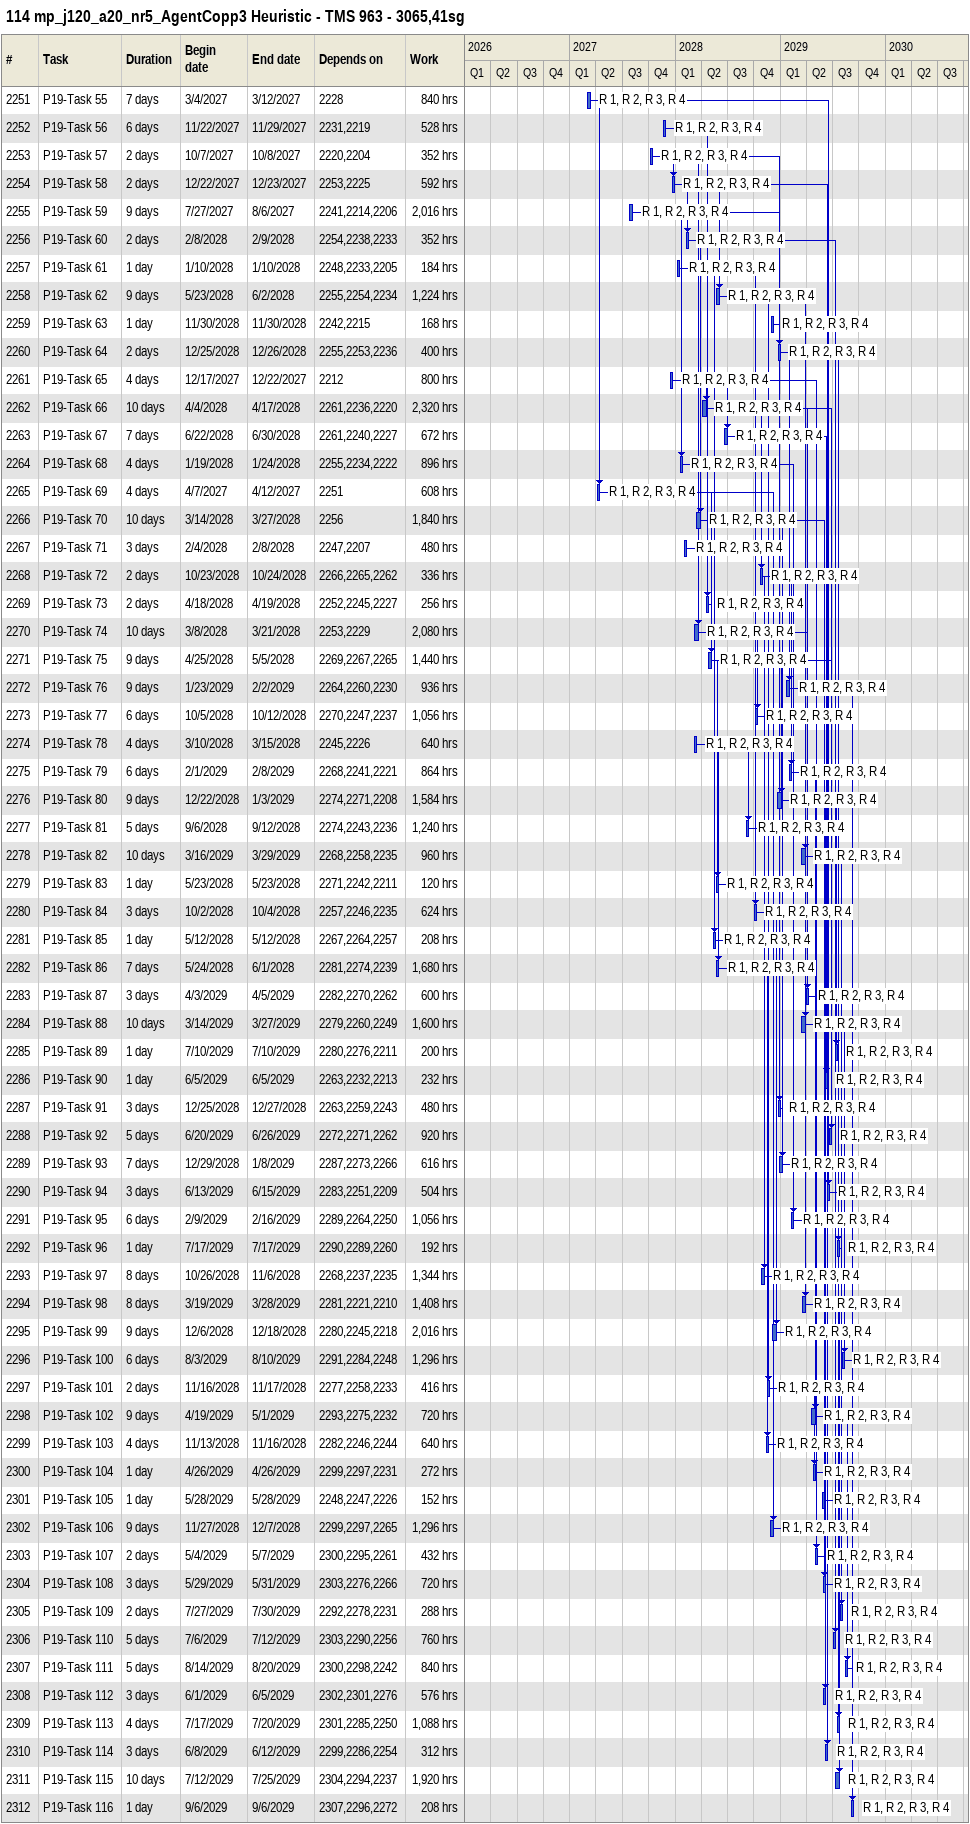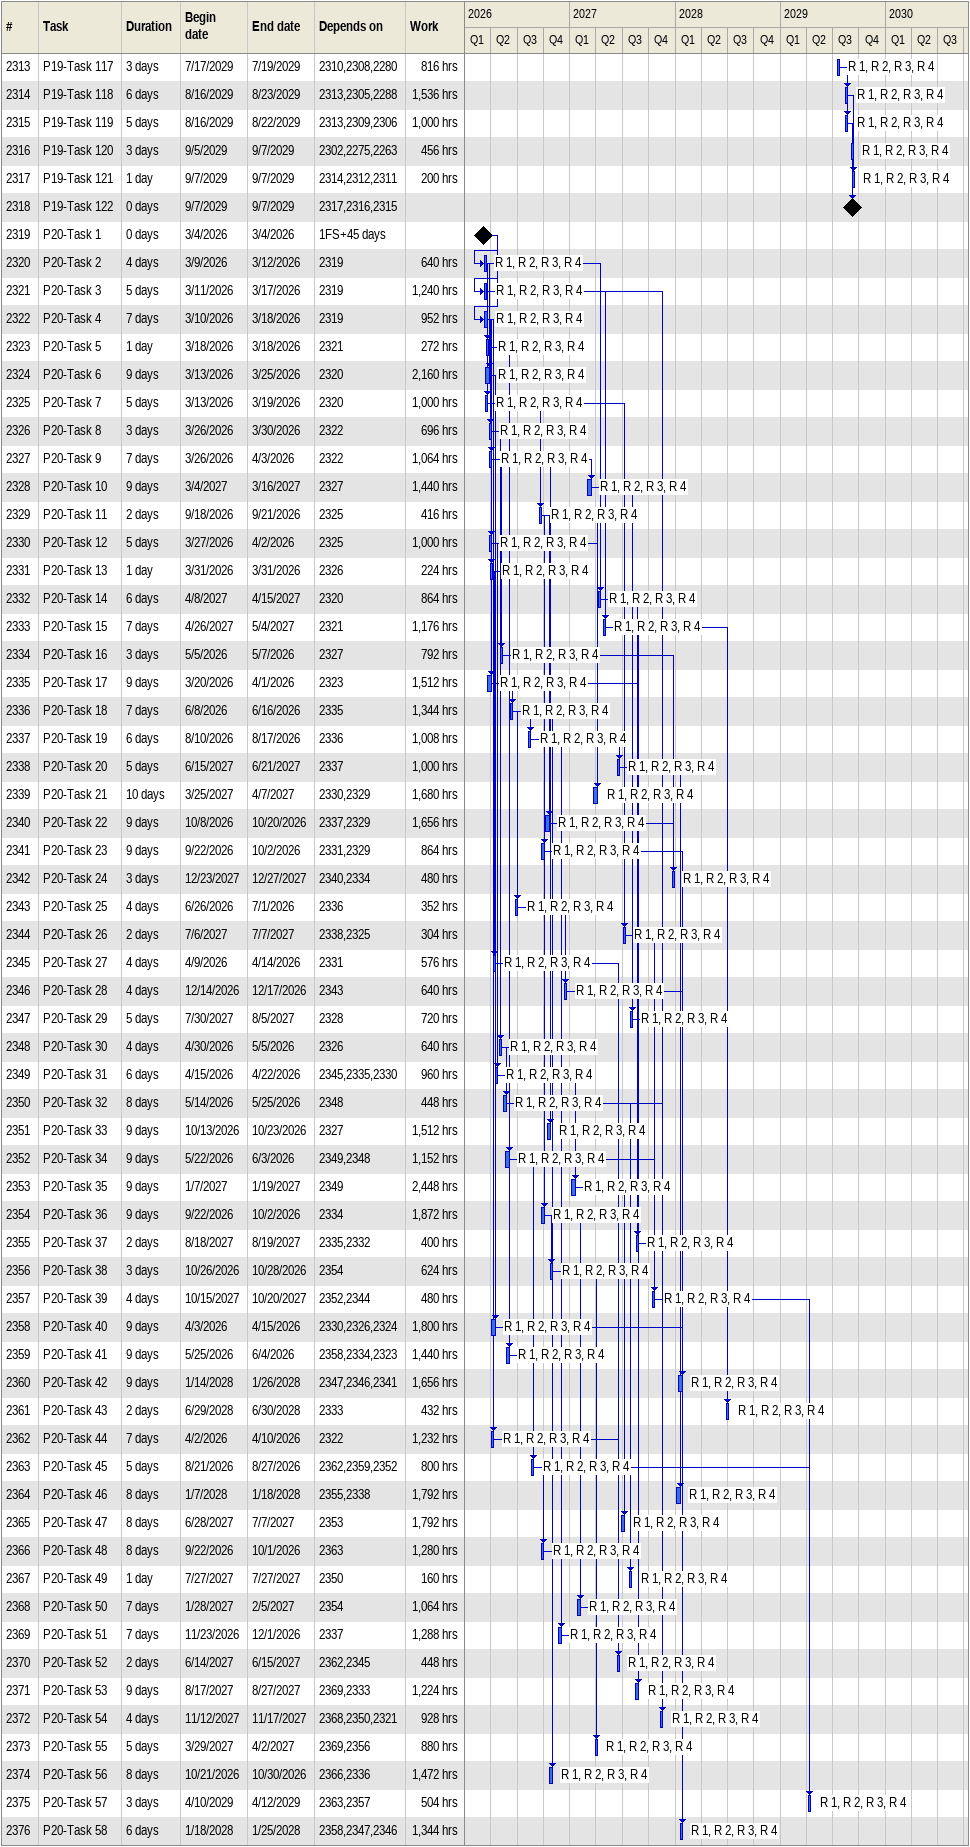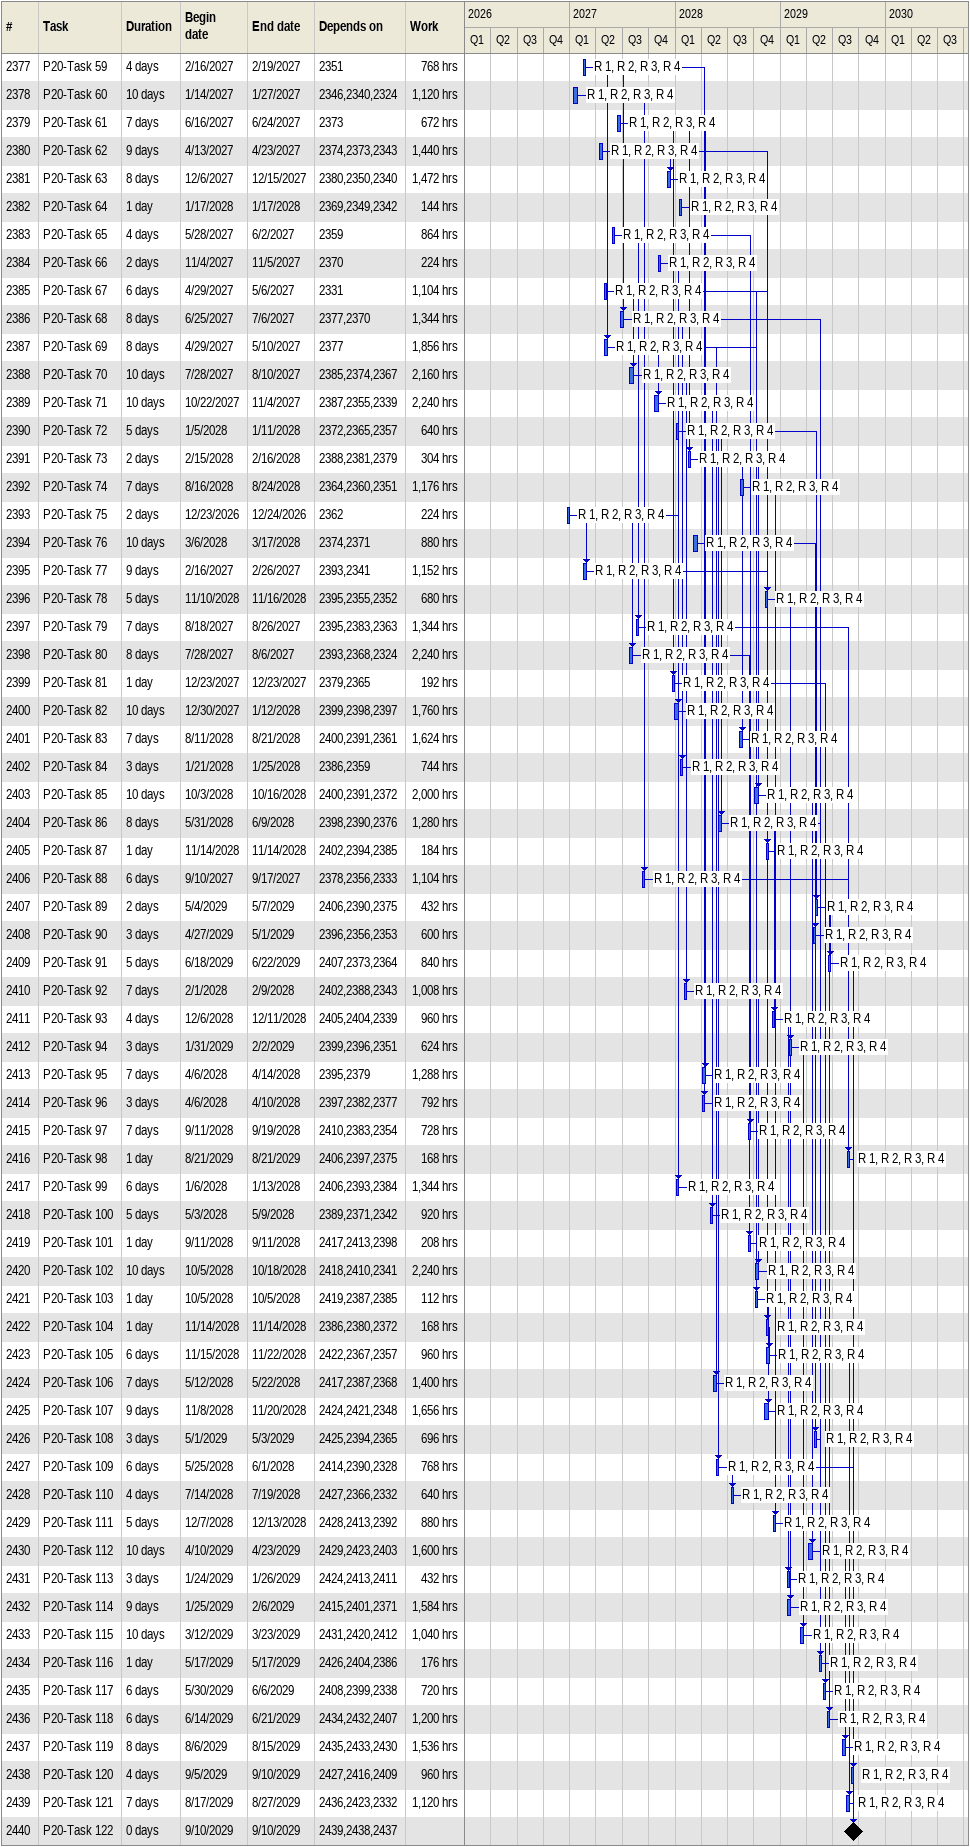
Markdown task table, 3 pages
114 mp_j120_a20_nr5_AgentCopp3 Heuristic - TMS 963 - 3065,41sg

| ID | Task | Duration | Start | Finish | Predecessors | Resources | Work (h) |
|---|---|---|---|---|---|---|---|
| 2251 | P19-Task 55 | 7d | 2027-03-04 | 2027-03-12 | 2228 | R 1, R 2, R 3, R 4 | 840 |
| 2252 | P19-Task 56 | 6d | 2027-11-22 | 2027-11-29 | 2231, 2219 | R 1, R 2, R 3, R 4 | 528 |
| 2253 | P19-Task 57 | 2d | 2027-10-07 | 2027-10-08 | 2220, 2204 | R 1, R 2, R 3, R 4 | 352 |
| 2254 | P19-Task 58 | 2d | 2027-12-22 | 2027-12-23 | 2253, 2225 | R 1, R 2, R 3, R 4 | 592 |
| 2255 | P19-Task 59 | 9d | 2027-07-27 | 2027-08-06 | 2241, 2214, 2206 | R 1, R 2, R 3, R 4 | 2016 |
| 2256 | P19-Task 60 | 2d | 2028-02-08 | 2028-02-09 | 2254, 2238, 2233 | R 1, R 2, R 3, R 4 | 352 |
| 2257 | P19-Task 61 | 1d | 2028-01-10 | 2028-01-10 | 2248, 2233, 2205 | R 1, R 2, R 3, R 4 | 184 |
| 2258 | P19-Task 62 | 9d | 2028-05-23 | 2028-06-02 | 2255, 2254, 2234 | R 1, R 2, R 3, R 4 | 1224 |
| 2259 | P19-Task 63 | 1d | 2028-11-30 | 2028-11-30 | 2242, 2215 | R 1, R 2, R 3, R 4 | 168 |
| 2260 | P19-Task 64 | 2d | 2028-12-25 | 2028-12-26 | 2255, 2253, 2236 | R 1, R 2, R 3, R 4 | 400 |
| 2261 | P19-Task 65 | 4d | 2027-12-17 | 2027-12-22 | 2212 | R 1, R 2, R 3, R 4 | 800 |
| 2262 | P19-Task 66 | 10d | 2028-04-04 | 2028-04-17 | 2261, 2236, 2220 | R 1, R 2, R 3, R 4 | 2320 |
| 2263 | P19-Task 67 | 7d | 2028-06-22 | 2028-06-30 | 2261, 2240, 2227 | R 1, R 2, R 3, R 4 | 672 |
| 2264 | P19-Task 68 | 4d | 2028-01-19 | 2028-01-24 | 2255, 2234, 2222 | R 1, R 2, R 3, R 4 | 896 |
| 2265 | P19-Task 69 | 4d | 2027-04-07 | 2027-04-12 | 2251 | R 1, R 2, R 3, R 4 | 608 |
| 2266 | P19-Task 70 | 10d | 2028-03-14 | 2028-03-27 | 2256 | R 1, R 2, R 3, R 4 | 1840 |
| 2267 | P19-Task 71 | 3d | 2028-02-04 | 2028-02-08 | 2247, 2207 | R 1, R 2, R 3, R 4 | 480 |
| 2268 | P19-Task 72 | 2d | 2028-10-23 | 2028-10-24 | 2266, 2265, 2262 | R 1, R 2, R 3, R 4 | 336 |
| 2269 | P19-Task 73 | 2d | 2028-04-18 | 2028-04-19 | 2252, 2245, 2227 | R 1, R 2, R 3, R 4 | 256 |
| 2270 | P19-Task 74 | 10d | 2028-03-08 | 2028-03-21 | 2253, 2229 | R 1, R 2, R 3, R 4 | 2080 |
| 2271 | P19-Task 75 | 9d | 2028-04-25 | 2028-05-05 | 2269, 2267, 2265 | R 1, R 2, R 3, R 4 | 1440 |
| 2272 | P19-Task 76 | 9d | 2029-01-23 | 2029-02-02 | 2264, 2260, 2230 | R 1, R 2, R 3, R 4 | 936 |
| 2273 | P19-Task 77 | 6d | 2028-10-05 | 2028-10-12 | 2270, 2247, 2237 | R 1, R 2, R 3, R 4 | 1056 |
| 2274 | P19-Task 78 | 4d | 2028-03-10 | 2028-03-15 | 2245, 2226 | R 1, R 2, R 3, R 4 | 640 |
| 2275 | P19-Task 79 | 6d | 2029-02-01 | 2029-02-08 | 2268, 2241, 2221 | R 1, R 2, R 3, R 4 | 864 |
| 2276 | P19-Task 80 | 9d | 2028-12-22 | 2029-01-03 | 2274, 2271, 2208 | R 1, R 2, R 3, R 4 | 1584 |
| 2277 | P19-Task 81 | 5d | 2028-09-06 | 2028-09-12 | 2274, 2243, 2236 | R 1, R 2, R 3, R 4 | 1240 |
| 2278 | P19-Task 82 | 10d | 2029-03-16 | 2029-03-29 | 2268, 2258, 2235 | R 1, R 2, R 3, R 4 | 960 |
| 2279 | P19-Task 83 | 1d | 2028-05-23 | 2028-05-23 | 2271, 2242, 2211 | R 1, R 2, R 3, R 4 | 120 |
| 2280 | P19-Task 84 | 3d | 2028-10-02 | 2028-10-04 | 2257, 2246, 2235 | R 1, R 2, R 3, R 4 | 624 |
| 2281 | P19-Task 85 | 1d | 2028-05-12 | 2028-05-12 | 2267, 2264, 2257 | R 1, R 2, R 3, R 4 | 208 |
| 2282 | P19-Task 86 | 7d | 2028-05-24 | 2028-06-01 | 2281, 2274, 2239 | R 1, R 2, R 3, R 4 | 1680 |
| 2283 | P19-Task 87 | 3d | 2029-04-03 | 2029-04-05 | 2282, 2270, 2262 | R 1, R 2, R 3, R 4 | 600 |
| 2284 | P19-Task 88 | 10d | 2029-03-14 | 2029-03-27 | 2279, 2260, 2249 | R 1, R 2, R 3, R 4 | 1600 |
| 2285 | P19-Task 89 | 1d | 2029-07-10 | 2029-07-10 | 2280, 2276, 2211 | R 1, R 2, R 3, R 4 | 200 |
| 2286 | P19-Task 90 | 1d | 2029-06-05 | 2029-06-05 | 2263, 2232, 2213 | R 1, R 2, R 3, R 4 | 232 |
| 2287 | P19-Task 91 | 3d | 2028-12-25 | 2028-12-27 | 2263, 2259, 2243 | R 1, R 2, R 3, R 4 | 480 |
| 2288 | P19-Task 92 | 5d | 2029-06-20 | 2029-06-26 | 2272, 2271, 2262 | R 1, R 2, R 3, R 4 | 920 |
| 2289 | P19-Task 93 | 7d | 2028-12-29 | 2029-01-08 | 2287, 2273, 2266 | R 1, R 2, R 3, R 4 | 616 |
| 2290 | P19-Task 94 | 3d | 2029-06-13 | 2029-06-15 | 2283, 2251, 2209 | R 1, R 2, R 3, R 4 | 504 |
| 2291 | P19-Task 95 | 6d | 2029-02-09 | 2029-02-16 | 2289, 2264, 2250 | R 1, R 2, R 3, R 4 | 1056 |
| 2292 | P19-Task 96 | 1d | 2029-07-17 | 2029-07-17 | 2290, 2289, 2260 | R 1, R 2, R 3, R 4 | 192 |
| 2293 | P19-Task 97 | 8d | 2028-10-26 | 2028-11-06 | 2268, 2237, 2235 | R 1, R 2, R 3, R 4 | 1344 |
| 2294 | P19-Task 98 | 8d | 2029-03-19 | 2029-03-28 | 2281, 2221, 2210 | R 1, R 2, R 3, R 4 | 1408 |
| 2295 | P19-Task 99 | 9d | 2028-12-06 | 2028-12-18 | 2280, 2245, 2218 | R 1, R 2, R 3, R 4 | 2016 |
| 2296 | P19-Task 100 | 6d | 2029-08-03 | 2029-08-10 | 2291, 2284, 2248 | R 1, R 2, R 3, R 4 | 1296 |
| 2297 | P19-Task 101 | 2d | 2028-11-16 | 2028-11-17 | 2277, 2258, 2233 | R 1, R 2, R 3, R 4 | 416 |
| 2298 | P19-Task 102 | 9d | 2029-04-19 | 2029-05-01 | 2293, 2275, 2232 | R 1, R 2, R 3, R 4 | 720 |
| 2299 | P19-Task 103 | 4d | 2028-11-13 | 2028-11-16 | 2282, 2246, 2244 | R 1, R 2, R 3, R 4 | 640 |
| 2300 | P19-Task 104 | 1d | 2029-04-26 | 2029-04-26 | 2299, 2297, 2231 | R 1, R 2, R 3, R 4 | 272 |
| 2301 | P19-Task 105 | 1d | 2029-05-28 | 2029-05-28 | 2248, 2247, 2226 | R 1, R 2, R 3, R 4 | 152 |
| 2302 | P19-Task 106 | 9d | 2028-11-27 | 2028-12-07 | 2299, 2297, 2265 | R 1, R 2, R 3, R 4 | 1296 |
| 2303 | P19-Task 107 | 2d | 2029-05-04 | 2029-05-07 | 2300, 2295, 2261 | R 1, R 2, R 3, R 4 | 432 |
| 2304 | P19-Task 108 | 3d | 2029-05-29 | 2029-05-31 | 2303, 2276, 2266 | R 1, R 2, R 3, R 4 | 720 |
| 2305 | P19-Task 109 | 2d | 2029-07-27 | 2029-07-30 | 2292, 2278, 2231 | R 1, R 2, R 3, R 4 | 288 |
| 2306 | P19-Task 110 | 5d | 2029-07-06 | 2029-07-12 | 2303, 2290, 2256 | R 1, R 2, R 3, R 4 | 760 |
| 2307 | P19-Task 111 | 5d | 2029-08-14 | 2029-08-20 | 2300, 2298, 2242 | R 1, R 2, R 3, R 4 | 840 |
| 2308 | P19-Task 112 | 3d | 2029-06-01 | 2029-06-05 | 2302, 2301, 2276 | R 1, R 2, R 3, R 4 | 576 |
| 2309 | P19-Task 113 | 4d | 2029-07-17 | 2029-07-20 | 2301, 2285, 2250 | R 1, R 2, R 3, R 4 | 1088 |
| 2310 | P19-Task 114 | 3d | 2029-06-08 | 2029-06-12 | 2299, 2286, 2254 | R 1, R 2, R 3, R 4 | 312 |
| 2311 | P19-Task 115 | 10d | 2029-07-12 | 2029-07-25 | 2304, 2294, 2237 | R 1, R 2, R 3, R 4 | 1920 |
| 2312 | P19-Task 116 | 1d | 2029-09-06 | 2029-09-06 | 2307, 2296, 2272 | R 1, R 2, R 3, R 4 | 208 |
| 2313 | P19-Task 117 | 3d | 2029-07-17 | 2029-07-19 | 2310, 2308, 2280 | R 1, R 2, R 3, R 4 | 816 |
| 2314 | P19-Task 118 | 6d | 2029-08-16 | 2029-08-23 | 2313, 2305, 2288 | R 1, R 2, R 3, R 4 | 1536 |
| 2315 | P19-Task 119 | 5d | 2029-08-16 | 2029-08-22 | 2313, 2309, 2306 | R 1, R 2, R 3, R 4 | 1000 |
| 2316 | P19-Task 120 | 3d | 2029-09-05 | 2029-09-07 | 2302, 2275, 2263 | R 1, R 2, R 3, R 4 | 456 |
| 2317 | P19-Task 121 | 1d | 2029-09-07 | 2029-09-07 | 2314, 2312, 2311 | R 1, R 2, R 3, R 4 | 200 |
| 2318 | P19-Task 122 | 0d | 2029-09-07 | 2029-09-07 | 2317, 2316, 2315 |  |  |
| 2319 | P20-Task 1 | 0d | 2026-03-04 | 2026-03-04 | 1FS+45d |  |  |
| 2320 | P20-Task 2 | 4d | 2026-03-09 | 2026-03-12 | 2319 | R 1, R 2, R 3, R 4 | 640 |
| 2321 | P20-Task 3 | 5d | 2026-03-11 | 2026-03-17 | 2319 | R 1, R 2, R 3, R 4 | 1240 |
| 2322 | P20-Task 4 | 7d | 2026-03-10 | 2026-03-18 | 2319 | R 1, R 2, R 3, R 4 | 952 |
| 2323 | P20-Task 5 | 1d | 2026-03-18 | 2026-03-18 | 2321 | R 1, R 2, R 3, R 4 | 272 |
| 2324 | P20-Task 6 | 9d | 2026-03-13 | 2026-03-25 | 2320 | R 1, R 2, R 3, R 4 | 2160 |
| 2325 | P20-Task 7 | 5d | 2026-03-13 | 2026-03-19 | 2320 | R 1, R 2, R 3, R 4 | 1000 |
| 2326 | P20-Task 8 | 3d | 2026-03-26 | 2026-03-30 | 2322 | R 1, R 2, R 3, R 4 | 696 |
| 2327 | P20-Task 9 | 7d | 2026-03-26 | 2026-04-03 | 2322 | R 1, R 2, R 3, R 4 | 1064 |
| 2328 | P20-Task 10 | 9d | 2027-03-04 | 2027-03-16 | 2327 | R 1, R 2, R 3, R 4 | 1440 |
| 2329 | P20-Task 11 | 2d | 2026-09-18 | 2026-09-21 | 2325 | R 1, R 2, R 3, R 4 | 416 |
| 2330 | P20-Task 12 | 5d | 2026-03-27 | 2026-04-02 | 2325 | R 1, R 2, R 3, R 4 | 1000 |
| 2331 | P20-Task 13 | 1d | 2026-03-31 | 2026-03-31 | 2326 | R 1, R 2, R 3, R 4 | 224 |
| 2332 | P20-Task 14 | 6d | 2027-04-08 | 2027-04-15 | 2320 | R 1, R 2, R 3, R 4 | 864 |
| 2333 | P20-Task 15 | 7d | 2027-04-26 | 2027-05-04 | 2321 | R 1, R 2, R 3, R 4 | 1176 |
| 2334 | P20-Task 16 | 3d | 2026-05-05 | 2026-05-07 | 2327 | R 1, R 2, R 3, R 4 | 792 |
| 2335 | P20-Task 17 | 9d | 2026-03-20 | 2026-04-01 | 2323 | R 1, R 2, R 3, R 4 | 1512 |
| 2336 | P20-Task 18 | 7d | 2026-06-08 | 2026-06-16 | 2335 | R 1, R 2, R 3, R 4 | 1344 |
| 2337 | P20-Task 19 | 6d | 2026-08-10 | 2026-08-17 | 2336 | R 1, R 2, R 3, R 4 | 1008 |
| 2338 | P20-Task 20 | 5d | 2027-06-15 | 2027-06-21 | 2337 | R 1, R 2, R 3, R 4 | 1000 |
| 2339 | P20-Task 21 | 10d | 2027-03-25 | 2027-04-07 | 2330, 2329 | R 1, R 2, R 3, R 4 | 1680 |
| 2340 | P20-Task 22 | 9d | 2026-10-08 | 2026-10-20 | 2337, 2329 | R 1, R 2, R 3, R 4 | 1656 |
| 2341 | P20-Task 23 | 9d | 2026-09-22 | 2026-10-02 | 2331, 2329 | R 1, R 2, R 3, R 4 | 864 |
| 2342 | P20-Task 24 | 3d | 2027-12-23 | 2027-12-27 | 2340, 2334 | R 1, R 2, R 3, R 4 | 480 |
| 2343 | P20-Task 25 | 4d | 2026-06-26 | 2026-07-01 | 2336 | R 1, R 2, R 3, R 4 | 352 |
| 2344 | P20-Task 26 | 2d | 2027-07-06 | 2027-07-07 | 2338, 2325 | R 1, R 2, R 3, R 4 | 304 |
| 2345 | P20-Task 27 | 4d | 2026-04-09 | 2026-04-14 | 2331 | R 1, R 2, R 3, R 4 | 576 |
| 2346 | P20-Task 28 | 4d | 2026-12-14 | 2026-12-17 | 2343 | R 1, R 2, R 3, R 4 | 640 |
| 2347 | P20-Task 29 | 5d | 2027-07-30 | 2027-08-05 | 2328 | R 1, R 2, R 3, R 4 | 720 |
| 2348 | P20-Task 30 | 4d | 2026-04-30 | 2026-05-05 | 2326 | R 1, R 2, R 3, R 4 | 640 |
| 2349 | P20-Task 31 | 6d | 2026-04-15 | 2026-04-22 | 2345, 2335, 2330 | R 1, R 2, R 3, R 4 | 960 |
| 2350 | P20-Task 32 | 8d | 2026-05-14 | 2026-05-25 | 2348 | R 1, R 2, R 3, R 4 | 448 |
| 2351 | P20-Task 33 | 9d | 2026-10-13 | 2026-10-23 | 2327 | R 1, R 2, R 3, R 4 | 1512 |
| 2352 | P20-Task 34 | 9d | 2026-05-22 | 2026-06-03 | 2349, 2348 | R 1, R 2, R 3, R 4 | 1152 |
| 2353 | P20-Task 35 | 9d | 2027-01-07 | 2027-01-19 | 2349 | R 1, R 2, R 3, R 4 | 2448 |
| 2354 | P20-Task 36 | 9d | 2026-09-22 | 2026-10-02 | 2334 | R 1, R 2, R 3, R 4 | 1872 |
| 2355 | P20-Task 37 | 2d | 2027-08-18 | 2027-08-19 | 2335, 2332 | R 1, R 2, R 3, R 4 | 400 |
| 2356 | P20-Task 38 | 3d | 2026-10-26 | 2026-10-28 | 2354 | R 1, R 2, R 3, R 4 | 624 |
| 2357 | P20-Task 39 | 4d | 2027-10-15 | 2027-10-20 | 2352, 2344 | R 1, R 2, R 3, R 4 | 480 |
| 2358 | P20-Task 40 | 9d | 2026-04-03 | 2026-04-15 | 2330, 2326, 2324 | R 1, R 2, R 3, R 4 | 1800 |
| 2359 | P20-Task 41 | 9d | 2026-05-25 | 2026-06-04 | 2358, 2334, 2323 | R 1, R 2, R 3, R 4 | 1440 |
| 2360 | P20-Task 42 | 9d | 2028-01-14 | 2028-01-26 | 2347, 2346, 2341 | R 1, R 2, R 3, R 4 | 1656 |
| 2361 | P20-Task 43 | 2d | 2028-06-29 | 2028-06-30 | 2333 | R 1, R 2, R 3, R 4 | 432 |
| 2362 | P20-Task 44 | 7d | 2026-04-02 | 2026-04-10 | 2322 | R 1, R 2, R 3, R 4 | 1232 |
| 2363 | P20-Task 45 | 5d | 2026-08-21 | 2026-08-27 | 2362, 2359, 2352 | R 1, R 2, R 3, R 4 | 800 |
| 2364 | P20-Task 46 | 8d | 2028-01-07 | 2028-01-18 | 2355, 2338 | R 1, R 2, R 3, R 4 | 1792 |
| 2365 | P20-Task 47 | 8d | 2027-06-28 | 2027-07-07 | 2353 | R 1, R 2, R 3, R 4 | 1792 |
| 2366 | P20-Task 48 | 8d | 2026-09-22 | 2026-10-01 | 2363 | R 1, R 2, R 3, R 4 | 1280 |
| 2367 | P20-Task 49 | 1d | 2027-07-27 | 2027-07-27 | 2350 | R 1, R 2, R 3, R 4 | 160 |
| 2368 | P20-Task 50 | 7d | 2027-01-28 | 2027-02-05 | 2354 | R 1, R 2, R 3, R 4 | 1064 |
| 2369 | P20-Task 51 | 7d | 2026-11-23 | 2026-12-01 | 2337 | R 1, R 2, R 3, R 4 | 1288 |
| 2370 | P20-Task 52 | 2d | 2027-06-14 | 2027-06-15 | 2362, 2345 | R 1, R 2, R 3, R 4 | 448 |
| 2371 | P20-Task 53 | 9d | 2027-08-17 | 2027-08-27 | 2369, 2333 | R 1, R 2, R 3, R 4 | 1224 |
| 2372 | P20-Task 54 | 4d | 2027-11-12 | 2027-11-17 | 2368, 2350, 2321 | R 1, R 2, R 3, R 4 | 928 |
| 2373 | P20-Task 55 | 5d | 2027-03-29 | 2027-04-02 | 2369, 2356 | R 1, R 2, R 3, R 4 | 880 |
| 2374 | P20-Task 56 | 8d | 2026-10-21 | 2026-10-30 | 2366, 2336 | R 1, R 2, R 3, R 4 | 1472 |
| 2375 | P20-Task 57 | 3d | 2029-04-10 | 2029-04-12 | 2363, 2357 | R 1, R 2, R 3, R 4 | 504 |
| 2376 | P20-Task 58 | 6d | 2028-01-18 | 2028-01-25 | 2358, 2347, 2346 | R 1, R 2, R 3, R 4 | 1344 |
| 2377 | P20-Task 59 | 4d | 2027-02-16 | 2027-02-19 | 2351 | R 1, R 2, R 3, R 4 | 768 |
| 2378 | P20-Task 60 | 10d | 2027-01-14 | 2027-01-27 | 2346, 2340, 2324 | R 1, R 2, R 3, R 4 | 1120 |
| 2379 | P20-Task 61 | 7d | 2027-06-16 | 2027-06-24 | 2373 | R 1, R 2, R 3, R 4 | 672 |
| 2380 | P20-Task 62 | 9d | 2027-04-13 | 2027-04-23 | 2374, 2373, 2343 | R 1, R 2, R 3, R 4 | 1440 |
| 2381 | P20-Task 63 | 8d | 2027-12-06 | 2027-12-15 | 2380, 2350, 2340 | R 1, R 2, R 3, R 4 | 1472 |
| 2382 | P20-Task 64 | 1d | 2028-01-17 | 2028-01-17 | 2369, 2349, 2342 | R 1, R 2, R 3, R 4 | 144 |
| 2383 | P20-Task 65 | 4d | 2027-05-28 | 2027-06-02 | 2359 | R 1, R 2, R 3, R 4 | 864 |
| 2384 | P20-Task 66 | 2d | 2027-11-04 | 2027-11-05 | 2370 | R 1, R 2, R 3, R 4 | 224 |
| 2385 | P20-Task 67 | 6d | 2027-04-29 | 2027-05-06 | 2331 | R 1, R 2, R 3, R 4 | 1104 |
| 2386 | P20-Task 68 | 8d | 2027-06-25 | 2027-07-06 | 2377, 2370 | R 1, R 2, R 3, R 4 | 1344 |
| 2387 | P20-Task 69 | 8d | 2027-04-29 | 2027-05-10 | 2377 | R 1, R 2, R 3, R 4 | 1856 |
| 2388 | P20-Task 70 | 10d | 2027-07-28 | 2027-08-10 | 2385, 2374, 2367 | R 1, R 2, R 3, R 4 | 2160 |
| 2389 | P20-Task 71 | 10d | 2027-10-22 | 2027-11-04 | 2387, 2355, 2339 | R 1, R 2, R 3, R 4 | 2240 |
| 2390 | P20-Task 72 | 5d | 2028-01-05 | 2028-01-11 | 2372, 2365, 2357 | R 1, R 2, R 3, R 4 | 640 |
| 2391 | P20-Task 73 | 2d | 2028-02-15 | 2028-02-16 | 2388, 2381, 2379 | R 1, R 2, R 3, R 4 | 304 |
| 2392 | P20-Task 74 | 7d | 2028-08-16 | 2028-08-24 | 2364, 2360, 2351 | R 1, R 2, R 3, R 4 | 1176 |
| 2393 | P20-Task 75 | 2d | 2026-12-23 | 2026-12-24 | 2362 | R 1, R 2, R 3, R 4 | 224 |
| 2394 | P20-Task 76 | 10d | 2028-03-06 | 2028-03-17 | 2374, 2371 | R 1, R 2, R 3, R 4 | 880 |
| 2395 | P20-Task 77 | 9d | 2027-02-16 | 2027-02-26 | 2393, 2341 | R 1, R 2, R 3, R 4 | 1152 |
| 2396 | P20-Task 78 | 5d | 2028-11-10 | 2028-11-16 | 2395, 2355, 2352 | R 1, R 2, R 3, R 4 | 680 |
| 2397 | P20-Task 79 | 7d | 2027-08-18 | 2027-08-26 | 2395, 2383, 2363 | R 1, R 2, R 3, R 4 | 1344 |
| 2398 | P20-Task 80 | 8d | 2027-07-28 | 2027-08-06 | 2393, 2368, 2324 | R 1, R 2, R 3, R 4 | 2240 |
| 2399 | P20-Task 81 | 1d | 2027-12-23 | 2027-12-23 | 2379, 2365 | R 1, R 2, R 3, R 4 | 192 |
| 2400 | P20-Task 82 | 10d | 2027-12-30 | 2028-01-12 | 2399, 2398, 2397 | R 1, R 2, R 3, R 4 | 1760 |
| 2401 | P20-Task 83 | 7d | 2028-08-11 | 2028-08-21 | 2400, 2391, 2361 | R 1, R 2, R 3, R 4 | 1624 |
| 2402 | P20-Task 84 | 3d | 2028-01-21 | 2028-01-25 | 2386, 2359 | R 1, R 2, R 3, R 4 | 744 |
| 2403 | P20-Task 85 | 10d | 2028-10-03 | 2028-10-16 | 2400, 2391, 2372 | R 1, R 2, R 3, R 4 | 2000 |
| 2404 | P20-Task 86 | 8d | 2028-05-31 | 2028-06-09 | 2398, 2390, 2376 | R 1, R 2, R 3, R 4 | 1280 |
| 2405 | P20-Task 87 | 1d | 2028-11-14 | 2028-11-14 | 2402, 2394, 2385 | R 1, R 2, R 3, R 4 | 184 |
| 2406 | P20-Task 88 | 6d | 2027-09-10 | 2027-09-17 | 2378, 2356, 2333 | R 1, R 2, R 3, R 4 | 1104 |
| 2407 | P20-Task 89 | 2d | 2029-05-04 | 2029-05-07 | 2406, 2390, 2375 | R 1, R 2, R 3, R 4 | 432 |
| 2408 | P20-Task 90 | 3d | 2029-04-27 | 2029-05-01 | 2396, 2356, 2353 | R 1, R 2, R 3, R 4 | 600 |
| 2409 | P20-Task 91 | 5d | 2029-06-18 | 2029-06-22 | 2407, 2373, 2364 | R 1, R 2, R 3, R 4 | 840 |
| 2410 | P20-Task 92 | 7d | 2028-02-01 | 2028-02-09 | 2402, 2388, 2343 | R 1, R 2, R 3, R 4 | 1008 |
| 2411 | P20-Task 93 | 4d | 2028-12-06 | 2028-12-11 | 2405, 2404, 2339 | R 1, R 2, R 3, R 4 | 960 |
| 2412 | P20-Task 94 | 3d | 2029-01-31 | 2029-02-02 | 2399, 2396, 2351 | R 1, R 2, R 3, R 4 | 624 |
| 2413 | P20-Task 95 | 7d | 2028-04-06 | 2028-04-14 | 2395, 2379 | R 1, R 2, R 3, R 4 | 1288 |
| 2414 | P20-Task 96 | 3d | 2028-04-06 | 2028-04-10 | 2397, 2382, 2377 | R 1, R 2, R 3, R 4 | 792 |
| 2415 | P20-Task 97 | 7d | 2028-09-11 | 2028-09-19 | 2410, 2383, 2354 | R 1, R 2, R 3, R 4 | 728 |
| 2416 | P20-Task 98 | 1d | 2029-08-21 | 2029-08-21 | 2406, 2397, 2375 | R 1, R 2, R 3, R 4 | 168 |
| 2417 | P20-Task 99 | 6d | 2028-01-06 | 2028-01-13 | 2406, 2393, 2384 | R 1, R 2, R 3, R 4 | 1344 |
| 2418 | P20-Task 100 | 5d | 2028-05-03 | 2028-05-09 | 2389, 2371, 2342 | R 1, R 2, R 3, R 4 | 920 |
| 2419 | P20-Task 101 | 1d | 2028-09-11 | 2028-09-11 | 2417, 2413, 2398 | R 1, R 2, R 3, R 4 | 208 |
| 2420 | P20-Task 102 | 10d | 2028-10-05 | 2028-10-18 | 2418, 2410, 2341 | R 1, R 2, R 3, R 4 | 2240 |
| 2421 | P20-Task 103 | 1d | 2028-10-05 | 2028-10-05 | 2419, 2387, 2385 | R 1, R 2, R 3, R 4 | 112 |
| 2422 | P20-Task 104 | 1d | 2028-11-14 | 2028-11-14 | 2386, 2380, 2372 | R 1, R 2, R 3, R 4 | 168 |
| 2423 | P20-Task 105 | 6d | 2028-11-15 | 2028-11-22 | 2422, 2367, 2357 | R 1, R 2, R 3, R 4 | 960 |
| 2424 | P20-Task 106 | 7d | 2028-05-12 | 2028-05-22 | 2417, 2387, 2368 | R 1, R 2, R 3, R 4 | 1400 |
| 2425 | P20-Task 107 | 9d | 2028-11-08 | 2028-11-20 | 2424, 2421, 2348 | R 1, R 2, R 3, R 4 | 1656 |
| 2426 | P20-Task 108 | 3d | 2029-05-01 | 2029-05-03 | 2425, 2394, 2365 | R 1, R 2, R 3, R 4 | 696 |
| 2427 | P20-Task 109 | 6d | 2028-05-25 | 2028-06-01 | 2414, 2390, 2328 | R 1, R 2, R 3, R 4 | 768 |
| 2428 | P20-Task 110 | 4d | 2028-07-14 | 2028-07-19 | 2427, 2366, 2332 | R 1, R 2, R 3, R 4 | 640 |
| 2429 | P20-Task 111 | 5d | 2028-12-07 | 2028-12-13 | 2428, 2413, 2392 | R 1, R 2, R 3, R 4 | 880 |
| 2430 | P20-Task 112 | 10d | 2029-04-10 | 2029-04-23 | 2429, 2423, 2403 | R 1, R 2, R 3, R 4 | 1600 |
| 2431 | P20-Task 113 | 3d | 2029-01-24 | 2029-01-26 | 2424, 2413, 2411 | R 1, R 2, R 3, R 4 | 432 |
| 2432 | P20-Task 114 | 9d | 2029-01-25 | 2029-02-06 | 2415, 2401, 2371 | R 1, R 2, R 3, R 4 | 1584 |
| 2433 | P20-Task 115 | 10d | 2029-03-12 | 2029-03-23 | 2431, 2420, 2412 | R 1, R 2, R 3, R 4 | 1040 |
| 2434 | P20-Task 116 | 1d | 2029-05-17 | 2029-05-17 | 2426, 2404, 2386 | R 1, R 2, R 3, R 4 | 176 |
| 2435 | P20-Task 117 | 6d | 2029-05-30 | 2029-06-06 | 2408, 2399, 2338 | R 1, R 2, R 3, R 4 | 720 |
| 2436 | P20-Task 118 | 6d | 2029-06-14 | 2029-06-21 | 2434, 2432, 2407 | R 1, R 2, R 3, R 4 | 1200 |
| 2437 | P20-Task 119 | 8d | 2029-08-06 | 2029-08-15 | 2435, 2433, 2430 | R 1, R 2, R 3, R 4 | 1536 |
| 2438 | P20-Task 120 | 4d | 2029-09-05 | 2029-09-10 | 2427, 2416, 2409 | R 1, R 2, R 3, R 4 | 960 |
| 2439 | P20-Task 121 | 7d | 2029-08-17 | 2029-08-27 | 2436, 2423, 2332 | R 1, R 2, R 3, R 4 | 1120 |
| 2440 | P20-Task 122 | 0d | 2029-09-10 | 2029-09-10 | 2439, 2438, 2437 |  |  |
